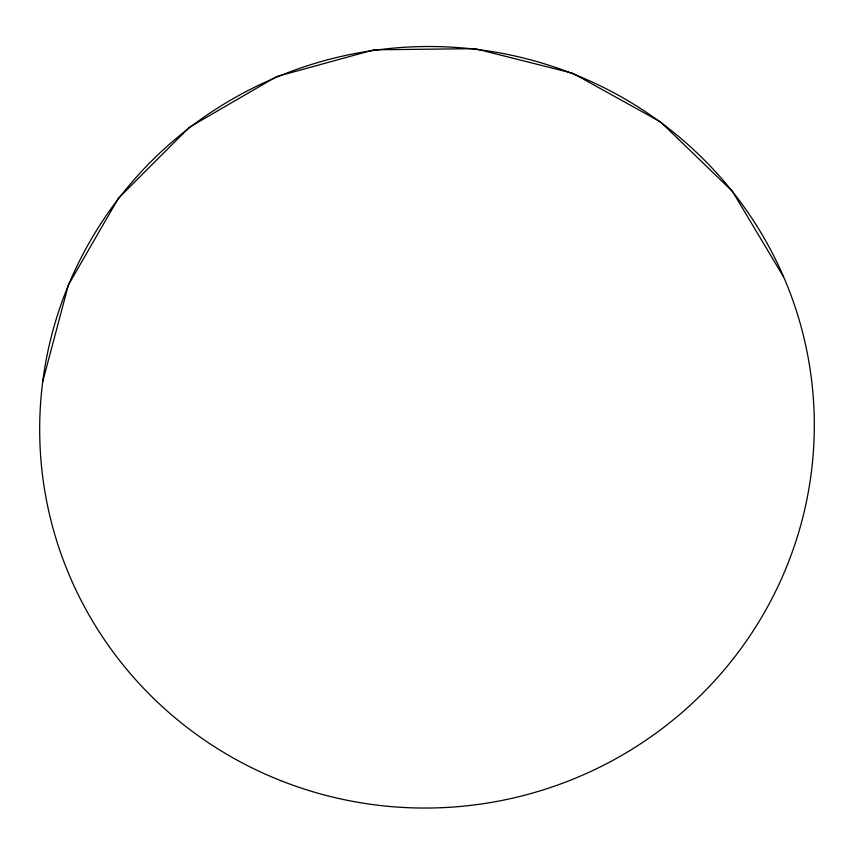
<?xml version="1.0" encoding="UTF-8"?>
<svg xmlns="http://www.w3.org/2000/svg" width="854" height="854" viewBox="0 0 854 854"><rect width="100%" height="100%" fill="white"/><g stroke="black" fill="none" stroke-linecap="round" stroke-linejoin="round"><path stroke-width="1.28" d="M42.871 381.076L68.427 284.852L118.407 198.277L189.407 127.246L276.6 76.604L374.02 49.81L475.048 48.667L572.799 73.284L660.601 121.951L732.465 191.381L783.513 276.824M280.955 780.705A387.47 380.606 -8.7 0 0 810.681 373.273A387.47 380.606 -8.7 0 0 189.353 127.865A387.47 380.606 -8.7 0 0 280.955 780.705"/></g></svg>
